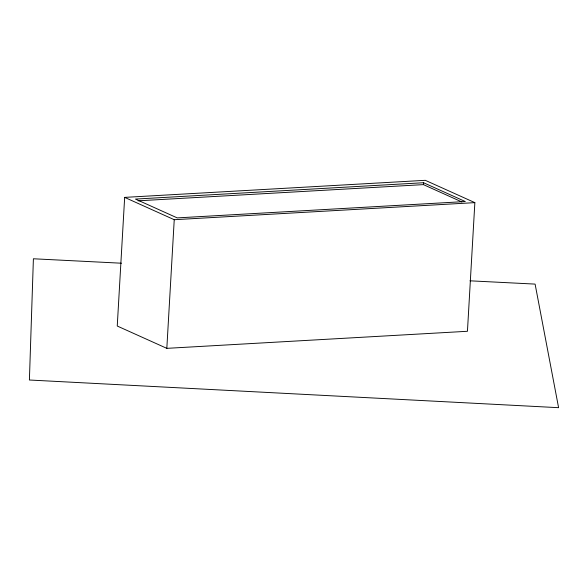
<?xml version="1.0" encoding="UTF-8"?>
<svg xmlns="http://www.w3.org/2000/svg" width="588" height="588" viewBox="0 0 588 588"><rect width="100%" height="100%" fill="white"/><g stroke="black" fill="none" stroke-linecap="round" stroke-linejoin="round"><path stroke-width="0.88" d="M124.663 197.384L117.247 326.024L166.823 348.346L467.445 331.279L474.861 202.639L425.293 180.318L124.663 197.384L174.239 219.706L474.861 202.639M166.823 348.346L174.239 219.706M461.859 201.941L423.419 184.625L423.529 182.728L135.446 199.082L177.223 217.898L465.306 201.544L423.529 182.728M138.077 200.824L423.419 184.625M121.451 263.218L33.398 258.771L29.4 380.01L558.6 407.682L535.102 284.1L469.981 280.814"/></g></svg>
